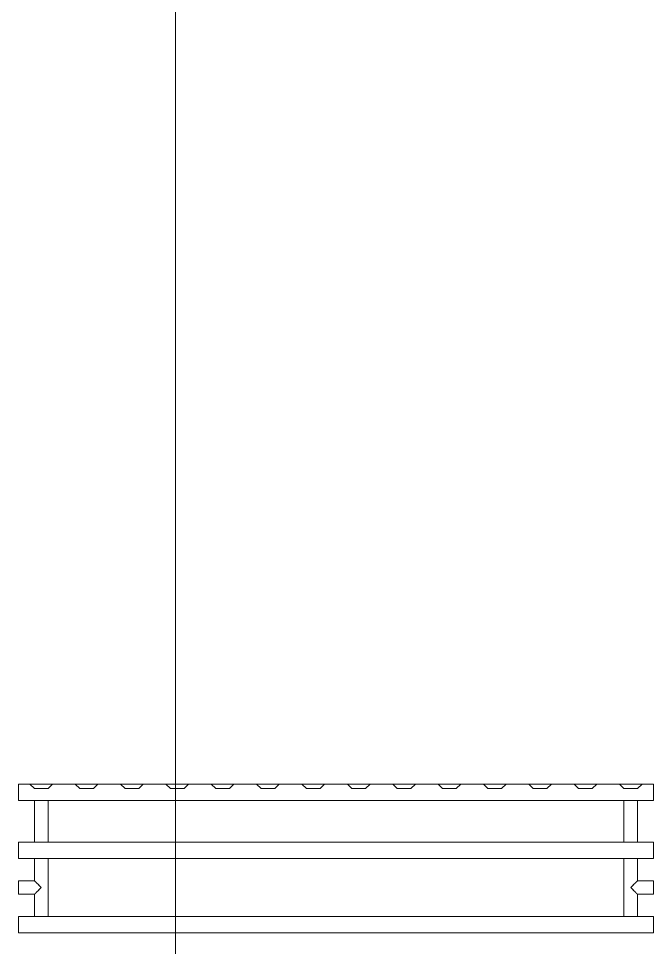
# Model space of a CAD drawing. Header units: millimetres. Extents: x -1113 to 415037, y -3642 to 28069.
# Drawn here: x 48352 to 49052, y 104 to 1128 of the extents above; entities that cross this region are included whole.
import ezdxf

# ---------------------------------------------------------------- set-up
doc = ezdxf.new("R2010")
doc.units = ezdxf.units.MM
doc.layers.add('0) Стена 3.93м', color=3, linetype='Continuous', lineweight=60)
doc.layers.add('Оси', color=7, linetype='Continuous', lineweight=9)
doc.layers.add('M-EQPM-1', color=7, linetype='Continuous', lineweight=9, true_color=0xb2b2b2)

# ---------------------------------------------------------------- blocks, each defined once
blk = doc.blocks.new('radiator_prado_classic_z_tip_30_po exemplyaru - Classic Z Тип 30-500-V227-Объем проектирования 1 этажа')
at = {"layer": 'M-EQPM-1'}
for p, q in [((0, 228), (0, 210)), ((700, 228), (0, 228)), ((0, 210), (0, 228)), ((0, 228), (12.5, 228)), ((12.5, 228), (37.5, 228)), ((37.5, 228), (12.5, 228)), ((12.5, 228), (37.5, 228)), ((12.5, 228), (17.5, 223)), ((12.5, 228), (17.5, 223)), ((32.5, 223), (37.5, 228)), ((37.5, 228), (32.5, 223)), ((37.5, 228), (62.5, 228)), ((62.5, 228), (87.5, 228)), ((87.5, 228), (62.5, 228)), ((62.5, 228), (87.5, 228)), ((62.5, 228), (67.5, 223)), ((62.5, 228), (67.5, 223)), ((82.5, 223), (87.5, 228)), ((87.5, 228), (82.5, 223)), ((87.5, 228), (112.5, 228)), ((112.5, 228), (137.5, 228)), ((137.5, 228), (112.5, 228)), ((112.5, 228), (137.5, 228)), ((112.5, 228), (117.5, 223)), ((112.5, 228), (117.5, 223)), ((132.5, 223), (137.5, 228)), ((137.5, 228), (132.5, 223)), ((137.5, 228), (162.5, 228)), ((162.5, 228), (187.5, 228)), ((187.5, 228), (162.5, 228)), ((162.5, 228), (187.5, 228)), ((162.5, 228), (167.5, 223)), ((162.5, 228), (167.5, 223)), ((182.5, 223), (187.5, 228)), ((187.5, 228), (182.5, 223)), ((187.5, 228), (212.5, 228)), ((212.5, 228), (237.5, 228)), ((237.5, 228), (212.5, 228)), ((212.5, 228), (237.5, 228)), ((212.5, 228), (217.5, 223)), ((212.5, 228), (217.5, 223)), ((232.5, 223), (237.5, 228)), ((237.5, 228), (232.5, 223)), ((237.5, 228), (262.5, 228)), ((262.5, 228), (287.5, 228)), ((287.5, 228), (262.5, 228)), ((262.5, 228), (287.5, 228)), ((262.5, 228), (267.5, 223)), ((262.5, 228), (267.5, 223)), ((282.5, 223), (287.5, 228)), ((287.5, 228), (282.5, 223)), ((287.5, 228), (312.5, 228)), ((312.5, 228), (337.5, 228)), ((337.5, 228), (312.5, 228)), ((312.5, 228), (337.5, 228)), ((312.5, 228), (317.5, 223)), ((312.5, 228), (317.5, 223)), ((332.5, 223), (337.5, 228)), ((337.5, 228), (332.5, 223)), ((337.5, 228), (362.5, 228)), ((362.5, 228), (387.5, 228)), ((387.5, 228), (362.5, 228)), ((362.5, 228), (387.5, 228)), ((362.5, 228), (367.5, 223)), ((362.5, 228), (367.5, 223)), ((382.5, 223), (387.5, 228)), ((387.5, 228), (382.5, 223)), ((387.9, 228), (412.5, 228)), ((412.5, 228), (437.5, 228)), ((437.5, 228), (412.5, 228)), ((412.5, 228), (437.5, 228)), ((412.5, 228), (417.5, 223)), ((412.5, 228), (417.5, 223)), ((432.5, 223), (437.5, 228)), ((437.5, 228), (432.5, 223)), ((437.5, 228), (462.5, 228)), ((462.5, 228), (487.5, 228)), ((487.5, 228), (462.5, 228)), ((462.5, 228), (487.5, 228)), ((462.5, 228), (467.5, 223)), ((462.5, 228), (467.5, 223)), ((482.5, 223), (487.5, 228)), ((487.5, 228), (482.5, 223)), ((487.5, 228), (512.5, 228)), ((512.5, 228), (537.5, 228)), ((537.5, 228), (512.5, 228)), ((512.5, 228), (537.5, 228)), ((512.5, 228), (517.5, 223)), ((512.5, 228), (517.5, 223)), ((532.5, 223), (537.5, 228)), ((537.5, 228), (532.5, 223)), ((537.5, 228), (562.5, 228)), ((562.5, 228), (587.5, 228)), ((587.5, 228), (562.5, 228)), ((562.5, 228), (587.5, 228)), ((562.5, 228), (567.5, 223)), ((562.5, 228), (567.5, 223)), ((582.5, 223), (587.5, 228)), ((587.5, 228), (582.5, 223)), ((587.5, 228), (612.5, 228)), ((612.5, 228), (637.5, 228)), ((637.5, 228), (612.5, 228)), ((612.5, 228), (637.5, 228)), ((612.5, 228), (617.5, 223)), ((617.5, 223), (612.5, 228)), ((632.5, 223), (637.5, 228)), ((637.5, 228), (632.5, 223)), ((637.5, 228), (662.5, 228)), ((662.5, 228), (687.5, 228)), ((687.5, 228), (662.5, 228)), ((662.5, 228), (687.5, 228)), ((662.5, 228), (667.5, 223)), ((662.5, 228), (667.5, 223)), ((682.5, 223), (687.5, 228)), ((687.5, 228), (682.5, 223)), ((687.5, 228), (700, 228)), ((700, 210), (700, 228)), ((700, 228), (700, 210)), ((32.5, 223), (17.5, 223)), ((17.5, 223), (32.5, 223)), ((82.5, 223), (67.5, 223)), ((67.5, 223), (82.5, 223)), ((132.5, 223), (117.5, 223)), ((117.5, 223), (132.5, 223)), ((182.5, 223), (167.5, 223)), ((167.5, 223), (182.5, 223)), ((232.5, 223), (217.5, 223)), ((217.5, 223), (232.5, 223)), ((282.5, 223), (267.5, 223)), ((267.5, 223), (282.5, 223)), ((332.5, 223), (317.5, 223)), ((317.5, 223), (332.5, 223)), ((382.5, 223), (367.5, 223)), ((367.5, 223), (382.5, 223)), ((432.5, 223), (417.5, 223)), ((417.5, 223), (432.5, 223)), ((482.5, 223), (467.5, 223)), ((467.5, 223), (482.5, 223)), ((532.5, 223), (517.5, 223)), ((517.5, 223), (532.5, 223)), ((582.5, 223), (567.5, 223)), ((567.5, 223), (582.5, 223)), ((632.5, 223), (617.5, 223)), ((617.5, 223), (632.5, 223)), ((682.5, 223), (667.5, 223)), ((667.5, 223), (682.5, 223)), ((0, 210), (700, 210)), ((17.8, 210), (0, 210)), ((17.5, 210), (17.5, 164)), ((17.5, 210), (17.5, 164)), ((17.8, 210), (17.5, 210)), ((17.5, 210), (17.8, 210)), ((17.8, 210), (17.5, 210)), ((17.5, 210), (32.5, 210)), ((32.2, 210), (17.8, 210)), ((17.8, 210), (30.3, 210)), ((23.1, 210), (17.8, 210)), ((26.9, 210), (23.1, 210)), ((30.3, 210), (26.9, 210)), ((30.3, 210), (32.2, 210)), ((32.2, 210), (30.3, 210)), ((32.5, 210), (32.2, 210)), ((32.2, 210), (32.5, 210)), ((32.5, 210), (32.2, 210)), ((667.8, 210), (32.2, 210)), ((32.5, 164), (32.5, 210)), ((32.5, 164), (32.5, 210)), ((667.5, 210), (667.5, 164)), ((667.5, 210), (667.5, 164)), ((667.8, 210), (667.5, 210)), ((667.5, 210), (682.5, 210)), ((667.8, 210), (667.5, 210)), ((667.5, 210), (667.8, 210)), ((676.9, 210), (667.8, 210)), ((682.2, 210), (667.8, 210)), ((667.8, 210), (668.5, 210)), ((668.5, 210), (671.2, 210)), ((671.2, 210), (675, 210)), ((675, 210), (678.7, 210)), ((682.2, 210), (676.9, 210)), ((678.7, 210), (682.2, 210)), ((682.5, 210), (682.2, 210)), ((682.5, 210), (682.2, 210)), ((682.2, 210), (682.5, 210)), ((700, 210), (682.2, 210)), ((682.5, 164), (682.5, 210)), ((682.5, 164), (682.5, 210)), ((700, 164), (0, 164)), ((0, 164), (0, 146)), ((0, 146), (0, 164)), ((0, 164), (17.8, 164)), ((17.8, 164), (17.5, 164)), ((17.5, 164), (17.8, 164)), ((17.8, 164), (17.5, 164)), ((17.5, 164), (32.5, 164)), ((32.2, 164), (17.8, 164)), ((17.8, 164), (23.1, 164)), ((32.2, 164), (17.8, 164)), ((23.1, 164), (32.2, 164)), ((32.5, 164), (32.2, 164)), ((32.2, 164), (32.5, 164)), ((32.5, 164), (32.2, 164)), ((32.2, 164), (667.8, 164)), ((667.8, 164), (667.5, 164)), ((667.5, 164), (682.5, 164)), ((667.8, 164), (667.5, 164)), ((667.5, 164), (667.8, 164)), ((681.5, 164), (667.8, 164)), ((682.2, 164), (667.8, 164)), ((667.8, 164), (682.2, 164)), ((682.2, 164), (681.5, 164)), ((682.5, 164), (682.2, 164)), ((682.5, 164), (682.2, 164)), ((682.2, 164), (682.5, 164)), ((682.2, 164), (700, 164)), ((700, 146), (700, 164)), ((700, 164), (700, 146)), ((0, 146), (700, 146)), ((18.5, 146), (0, 146)), ((17.5, 146), (17.5, 121.5)), ((17.5, 146), (17.5, 121.5)), ((17.5, 146), (18.5, 146)), ((18.5, 146), (17.5, 146)), ((17.5, 146), (18.5, 146)), ((32.5, 146), (17.5, 146)), ((18.5, 146), (32.2, 146)), ((19.7, 146), (18.5, 146)), ((18.5, 146), (19.7, 146)), ((23.1, 146), (19.7, 146)), ((19.7, 146), (23.1, 146)), ((32.2, 146), (23.1, 146)), ((23.1, 146), (32.2, 146)), ((32.2, 146), (32.5, 146)), ((32.5, 146), (32.2, 146)), ((32.2, 146), (32.5, 146)), ((667.8, 146), (32.2, 146)), ((32.5, 82), (32.5, 146)), ((32.5, 82), (32.5, 146)), ((667.5, 146), (667.5, 82)), ((667.5, 146), (667.5, 82)), ((667.5, 146), (667.8, 146)), ((682.5, 146), (667.5, 146)), ((667.5, 146), (667.8, 146)), ((667.8, 146), (667.5, 146)), ((667.8, 146), (671.2, 146)), ((667.8, 146), (681.5, 146)), ((671.2, 146), (667.8, 146)), ((671.2, 146), (681.5, 146)), ((675, 146), (671.2, 146)), ((681.5, 146), (675, 146)), ((681.5, 146), (682.5, 146)), ((681.5, 146), (682.5, 146)), ((682.5, 146), (681.5, 146)), ((700, 146), (681.5, 146)), ((682.5, 121.5), (682.5, 146)), ((682.5, 121.5), (682.5, 146)), ((17.5, 121.5), (0, 121.5)), ((17.5, 121.5), (0, 121.5)), ((0, 121.5), (0, 120.5)), ((0, 106.5), (0, 121.5)), ((0, 120.5), (0, 107.5)), ((0, 120.5), (0, 119.3)), ((0, 114), (0, 120.5)), ((0, 120.5), (0, 120.5)), ((0, 119.3), (0, 117.8)), ((0, 117.8), (0, 114)), ((0, 114), (0, 110.3)), ((0, 107.5), (0, 114)), ((700, 121.5), (682.5, 121.5)), ((700, 121.5), (682.5, 121.5)), ((700, 121.5), (700, 106.5)), ((700, 120.5), (700, 121.5)), ((700, 121.5), (700, 120.5)), ((700, 120.5), (700, 121.5)), ((700, 107.5), (700, 120.5)), ((700, 120.5), (700, 107.5)), ((700, 107.5), (700, 120.5)), ((0, 110.3), (0, 108.7)), ((0, 108.7), (0, 107.5)), ((0, 107.5), (0, 106.5)), ((0, 107.5), (0, 107.5)), ((0, 106.5), (17.5, 106.5)), ((0, 106.5), (17.5, 106.5)), ((17.5, 106.5), (17.5, 82)), ((17.5, 106.5), (17.5, 82)), ((682.5, 82), (682.5, 106.5)), ((682.5, 106.5), (700, 106.5)), ((682.5, 82), (682.5, 106.5)), ((682.5, 106.5), (700, 106.5)), ((700, 106.5), (700, 107.5)), ((700, 107.5), (700, 106.5)), ((700, 106.5), (700, 107.5)), ((700, 82), (0, 82)), ((0, 82), (0, 64)), ((0, 64), (0, 82)), ((0, 82), (18.5, 82)), ((18.5, 82), (17.5, 82)), ((17.5, 82), (18.5, 82)), ((18.5, 82), (17.5, 82)), ((17.5, 82), (32.5, 82)), ((32.2, 82), (18.5, 82)), ((18.5, 82), (23.1, 82)), ((31.5, 82), (18.5, 82)), ((23.1, 82), (26.9, 82)), ((26.9, 82), (32.2, 82)), ((32.2, 82), (31.5, 82)), ((32.5, 82), (32.2, 82)), ((32.2, 82), (32.5, 82)), ((32.5, 82), (32.2, 82)), ((32.2, 82), (667.8, 82)), ((667.8, 82), (667.5, 82)), ((667.5, 82), (682.5, 82)), ((667.8, 82), (667.5, 82)), ((667.5, 82), (667.8, 82)), ((675, 82), (667.8, 82)), ((681.5, 82), (667.8, 82)), ((667.8, 82), (680.3, 82)), ((681.5, 82), (675, 82)), ((680.3, 82), (681.5, 82)), ((682.5, 82), (681.5, 82)), ((682.5, 82), (681.5, 82)), ((681.5, 82), (682.5, 82)), ((681.5, 82), (700, 82)), ((700, 64), (700, 82)), ((700, 82), (700, 64)), ((700, 64), (0, 64)), ((0, 64), (700, 64))]:
    blk.add_line(p, q, dxfattribs=at)
for points, knots in [([(18.5, 120.5), (18.4, 120.6), (18.3, 120.7), (18.1, 120.9), (17.9, 121.1), (17.8, 121.2), (17.7, 121.3), (17.5, 121.5), (17.5, 121.5), (17.5, 121.5)], [0.7142857, 0.7142857, 0.7142857, 0.7142857, 0.75, 0.7857143, 0.8214286, 0.8571429, 0.8928571, 0.9285714, 1, 1, 1, 1]), ([(17.5, 121.5), (17.5, 121.5), (17.5, 121.5), (17.7, 121.3), (17.8, 121.2), (17.9, 121.1), (18.1, 120.9), (18.3, 120.7), (18.4, 120.6), (18.5, 120.5)], [0, 0, 0, 0, 0.0714286, 0.1071429, 0.1428571, 0.1785714, 0.2142857, 0.25, 0.2857143, 0.2857143, 0.2857143, 0.2857143]), ([(17.5, 121.5), (17.5, 121.5), (17.5, 121.5), (17.7, 121.3), (17.8, 121.2), (17.9, 121.1), (18.1, 120.9), (18.3, 120.7), (18.4, 120.6), (18.5, 120.5)], [0, 0, 0, 0, 0.0714286, 0.1071429, 0.1428571, 0.1785714, 0.2142857, 0.25, 0.2857143, 0.2857143, 0.2857143, 0.2857143]), ([(25, 114), (24.5, 114.5), (23.6, 115.4), (22.4, 116.6), (21.6, 117.4), (21.1, 117.9), (20.8, 118.2), (20.5, 118.5), (20.2, 118.8), (19.8, 119.1), (19.6, 119.4), (19.3, 119.7), (19, 120), (18.7, 120.3), (18.5, 120.5), (18.3, 120.7), (18.1, 120.9), (17.9, 121.1), (17.8, 121.2), (17.7, 121.3), (17.5, 121.5), (17.5, 121.5), (17.5, 121.5)], [0, 0, 0, 0, 0.142857, 0.285714, 0.357143, 0.392857, 0.428571, 0.464286, 0.5, 0.535714, 0.571429, 0.607143, 0.642857, 0.678571, 0.714286, 0.75, 0.785714, 0.821429, 0.857143, 0.892857, 0.928571, 1, 1, 1, 1]), ([(17.5, 106.5), (17.5, 106.5), (17.5, 106.5), (17.7, 106.7), (17.8, 106.8), (17.9, 106.9), (18.1, 107.1), (18.3, 107.3), (18.5, 107.5), (18.7, 107.7), (19, 108), (19.3, 108.3), (19.6, 108.6), (19.8, 108.9), (20.3, 109.3), (20.7, 109.7), (21.1, 110.1), (21.6, 110.6), (22.4, 111.4), (23.6, 112.6), (24.5, 113.5), (25, 114)], [0, 0, 0, 0, 0.071429, 0.107143, 0.142857, 0.178571, 0.214286, 0.25, 0.285714, 0.321429, 0.357143, 0.392857, 0.428571, 0.464286, 0.5, 0.571429, 0.607143, 0.642857, 0.714286, 0.857143, 1, 1, 1, 1]), ([(22.1, 116.9), (21.9, 117.1), (21.6, 117.4), (21.1, 117.9), (20.8, 118.2), (20.5, 118.5), (20.2, 118.8), (19.9, 119.2), (19.7, 119.3), (19.6, 119.4)], [0.2857143, 0.2857143, 0.2857143, 0.2857143, 0.3571429, 0.3928571, 0.4285714, 0.4642857, 0.5, 0.5357143, 0.5714286, 0.5714286, 0.5714286, 0.5714286]), ([(19.6, 119.4), (19.7, 119.3), (19.9, 119.2), (20.3, 118.7), (20.7, 118.3), (21.1, 117.9), (21.6, 117.4), (21.9, 117.1), (22.1, 116.9)], [0.4285714, 0.4285714, 0.4285714, 0.4285714, 0.4642857, 0.5, 0.5714286, 0.6071429, 0.6428571, 0.7142857, 0.7142857, 0.7142857, 0.7142857]), ([(19.6, 119.4), (19.7, 119.3), (19.8, 119.1), (20.3, 118.7), (20.7, 118.3), (21.1, 117.9), (21.6, 117.4), (21.9, 117.1), (22.1, 116.9)], [0.4285714, 0.4285714, 0.4285714, 0.4285714, 0.4642857, 0.5, 0.5714286, 0.6071429, 0.6428571, 0.7142857, 0.7142857, 0.7142857, 0.7142857]), ([(675, 114), (675.5, 114.5), (676.4, 115.4), (677.6, 116.6), (678.4, 117.4), (678.9, 117.9), (679.2, 118.2), (679.5, 118.5), (679.8, 118.8), (680.1, 119.2), (680.4, 119.4), (680.7, 119.7), (681, 120), (681.3, 120.3), (681.5, 120.5), (681.7, 120.7), (681.9, 120.9), (682.1, 121.1), (682.2, 121.2), (682.3, 121.3), (682.5, 121.5), (682.5, 121.5), (682.5, 121.5)], [0, 0, 0, 0, 0.142857, 0.285714, 0.357143, 0.392857, 0.428571, 0.464286, 0.5, 0.535714, 0.571429, 0.607143, 0.642857, 0.678571, 0.714286, 0.75, 0.785714, 0.821429, 0.857143, 0.892857, 0.928571, 1, 1, 1, 1]), ([(682.5, 106.5), (682.5, 106.5), (682.5, 106.5), (682.3, 106.7), (682.2, 106.8), (682.1, 106.9), (681.9, 107.1), (681.7, 107.3), (681.5, 107.5), (681.3, 107.7), (681, 108), (680.7, 108.3), (680.4, 108.6), (680.1, 108.8), (679.7, 109.3), (679.3, 109.7), (678.9, 110.1), (678.4, 110.6), (677.6, 111.4), (676.4, 112.6), (675.5, 113.5), (675, 114)], [0, 0, 0, 0, 0.071429, 0.107143, 0.142857, 0.178571, 0.214286, 0.25, 0.285714, 0.321429, 0.357143, 0.392857, 0.428571, 0.464286, 0.5, 0.571429, 0.607143, 0.642857, 0.714286, 0.857143, 1, 1, 1, 1]), ([(680.4, 119.4), (680.3, 119.3), (680.1, 119.2), (679.7, 118.7), (679.3, 118.3), (678.9, 117.9), (678.4, 117.4), (678.1, 117.1), (677.9, 116.9)], [0.4285714, 0.4285714, 0.4285714, 0.4285714, 0.4642857, 0.5, 0.5714286, 0.6071429, 0.6428571, 0.7142857, 0.7142857, 0.7142857, 0.7142857]), ([(680.4, 119.4), (680.3, 119.3), (680.1, 119.2), (679.7, 118.7), (679.3, 118.3), (678.9, 117.9), (678.4, 117.4), (678.1, 117.1), (677.9, 116.9)], [0.4285714, 0.4285714, 0.4285714, 0.4285714, 0.4642857, 0.5, 0.5714286, 0.6071429, 0.6428571, 0.7142857, 0.7142857, 0.7142857, 0.7142857]), ([(677.9, 116.9), (678.1, 117.1), (678.4, 117.4), (678.9, 117.9), (679.2, 118.2), (679.5, 118.5), (679.8, 118.8), (680.1, 119.2), (680.3, 119.3), (680.4, 119.4)], [0.2857143, 0.2857143, 0.2857143, 0.2857143, 0.3571429, 0.3928571, 0.4285714, 0.4642857, 0.5, 0.5357143, 0.5714286, 0.5714286, 0.5714286, 0.5714286]), ([(682.5, 121.5), (682.5, 121.5), (682.5, 121.5), (682.3, 121.3), (682.2, 121.2), (682.1, 121.1), (681.9, 120.9), (681.7, 120.7), (681.6, 120.6), (681.5, 120.5)], [0, 0, 0, 0, 0.0714286, 0.1071429, 0.1428571, 0.1785714, 0.2142857, 0.25, 0.2857143, 0.2857143, 0.2857143, 0.2857143]), ([(682.5, 121.5), (682.5, 121.5), (682.5, 121.5), (682.3, 121.3), (682.2, 121.2), (682.1, 121.1), (681.9, 120.9), (681.7, 120.7), (681.6, 120.6), (681.5, 120.5)], [0, 0, 0, 0, 0.0714286, 0.1071429, 0.1428571, 0.1785714, 0.2142857, 0.25, 0.2857143, 0.2857143, 0.2857143, 0.2857143]), ([(681.5, 120.5), (681.6, 120.6), (681.7, 120.7), (681.9, 120.9), (682.1, 121.1), (682.2, 121.2), (682.3, 121.3), (682.5, 121.5), (682.5, 121.5), (682.5, 121.5)], [0.7142857, 0.7142857, 0.7142857, 0.7142857, 0.75, 0.7857143, 0.8214286, 0.8571429, 0.8928571, 0.9285714, 1, 1, 1, 1]), ([(17.5, 106.5), (17.5, 106.5), (17.5, 106.5), (17.7, 106.7), (17.8, 106.8), (17.9, 106.9), (18.1, 107.1), (18.3, 107.3), (18.4, 107.4), (18.5, 107.5)], [0, 0, 0, 0, 0.0714286, 0.1071429, 0.1428571, 0.1785714, 0.2142857, 0.25, 0.2857143, 0.2857143, 0.2857143, 0.2857143]), ([(18.5, 107.5), (18.4, 107.4), (18.3, 107.3), (18.1, 107.1), (17.9, 106.9), (17.8, 106.8), (17.7, 106.7), (17.5, 106.5), (17.5, 106.5), (17.5, 106.5)], [0.7142857, 0.7142857, 0.7142857, 0.7142857, 0.75, 0.7857143, 0.8214286, 0.8571429, 0.8928571, 0.9285714, 1, 1, 1, 1]), ([(18.5, 107.5), (18.4, 107.4), (18.3, 107.3), (18.1, 107.1), (17.9, 106.9), (17.8, 106.8), (17.7, 106.7), (17.5, 106.5), (17.5, 106.5), (17.5, 106.5)], [0.7142857, 0.7142857, 0.7142857, 0.7142857, 0.75, 0.7857143, 0.8214286, 0.8571429, 0.8928571, 0.9285714, 1, 1, 1, 1]), ([(19.6, 108.6), (19.7, 108.7), (19.9, 108.8), (20.3, 109.3), (20.7, 109.7), (21.1, 110.1), (21.6, 110.6), (21.9, 110.9), (22.1, 111.1)], [0.4285714, 0.4285714, 0.4285714, 0.4285714, 0.4642857, 0.5, 0.5714286, 0.6071429, 0.6428571, 0.7142857, 0.7142857, 0.7142857, 0.7142857]), ([(22.1, 111.1), (21.9, 110.9), (21.6, 110.6), (21.1, 110.1), (20.8, 109.8), (20.5, 109.5), (20.2, 109.2), (19.9, 108.8), (19.7, 108.7), (19.6, 108.6)], [0.2857143, 0.2857143, 0.2857143, 0.2857143, 0.3571429, 0.3928571, 0.4285714, 0.4642857, 0.5, 0.5357143, 0.5714286, 0.5714286, 0.5714286, 0.5714286]), ([(22.1, 111.1), (21.9, 110.9), (21.6, 110.6), (21.1, 110.1), (20.8, 109.8), (20.5, 109.5), (20.2, 109.2), (19.8, 108.9), (19.7, 108.7), (19.6, 108.6)], [0.2857143, 0.2857143, 0.2857143, 0.2857143, 0.3571429, 0.3928571, 0.4285714, 0.4642857, 0.5, 0.5357143, 0.5714286, 0.5714286, 0.5714286, 0.5714286]), ([(677.9, 111.1), (678.1, 110.9), (678.4, 110.6), (678.9, 110.1), (679.2, 109.8), (679.5, 109.5), (679.8, 109.2), (680.1, 108.8), (680.3, 108.7), (680.4, 108.6)], [0.2857143, 0.2857143, 0.2857143, 0.2857143, 0.3571429, 0.3928571, 0.4285714, 0.4642857, 0.5, 0.5357143, 0.5714286, 0.5714286, 0.5714286, 0.5714286]), ([(677.9, 111.1), (678.1, 110.9), (678.4, 110.6), (678.9, 110.1), (679.1, 109.9), (679.2, 109.8)], [0.2857143, 0.2857143, 0.2857143, 0.2857143, 0.3571429, 0.3928571, 0.4285714, 0.4285714, 0.4285714, 0.4285714]), ([(680.4, 108.6), (680.3, 108.7), (680.1, 108.8), (679.7, 109.3), (679.3, 109.7), (678.9, 110.1), (678.4, 110.6), (678.1, 110.9), (677.9, 111.1)], [0.4285714, 0.4285714, 0.4285714, 0.4285714, 0.4642857, 0.5, 0.5714286, 0.6071429, 0.6428571, 0.7142857, 0.7142857, 0.7142857, 0.7142857]), ([(681.5, 107.5), (681.6, 107.4), (681.7, 107.3), (681.9, 107.1), (682.1, 106.9), (682.2, 106.8), (682.3, 106.7), (682.5, 106.5), (682.5, 106.5), (682.5, 106.5)], [0.7142857, 0.7142857, 0.7142857, 0.7142857, 0.75, 0.7857143, 0.8214286, 0.8571429, 0.8928571, 0.9285714, 1, 1, 1, 1]), ([(681.5, 107.5), (681.6, 107.4), (681.7, 107.3), (681.9, 107.1), (682.1, 106.9), (682.2, 106.8), (682.3, 106.7), (682.5, 106.5), (682.5, 106.5), (682.5, 106.5)], [0.7142857, 0.7142857, 0.7142857, 0.7142857, 0.75, 0.7857143, 0.8214286, 0.8571429, 0.8928571, 0.9285714, 1, 1, 1, 1]), ([(682.5, 106.5), (682.5, 106.5), (682.5, 106.5), (682.3, 106.7), (682.2, 106.8), (682.1, 106.9), (681.9, 107.1), (681.7, 107.3), (681.6, 107.4), (681.5, 107.5)], [0, 0, 0, 0, 0.0714286, 0.1071429, 0.1428571, 0.1785714, 0.2142857, 0.25, 0.2857143, 0.2857143, 0.2857143, 0.2857143])]:
    blk.add_open_spline(points, degree=3, knots=knots, dxfattribs=at)
for points in [[(19.6, 119.4), (19.5, 119.5), (19.3, 119.7), (19, 120), (18.7, 120.3), (18.6, 120.4), (18.5, 120.5)], [(18.5, 120.5), (18.6, 120.4), (18.7, 120.3), (19, 120), (19.3, 119.7), (19.5, 119.5), (19.6, 119.4)], [(18.5, 120.5), (18.6, 120.4), (18.7, 120.3), (19, 120), (19.3, 119.7), (19.5, 119.5), (19.6, 119.4)], [(25, 114), (24.5, 114.5), (23.6, 115.4), (22.6, 116.4), (22.1, 116.9)], [(22.1, 116.9), (22.6, 116.4), (23.6, 115.4), (24.5, 114.5), (25, 114)], [(22.1, 116.9), (22.6, 116.4), (23.6, 115.4), (24.5, 114.5), (25, 114)], [(22.1, 111.1), (22.6, 111.6), (23.6, 112.6), (24.5, 113.5), (25, 114)], [(25, 114), (24.5, 113.5), (23.6, 112.6), (22.6, 111.6), (22.1, 111.1)], [(25, 114), (24.5, 113.5), (23.6, 112.6), (22.6, 111.6), (22.1, 111.1)], [(677.9, 116.9), (677.4, 116.4), (676.4, 115.4), (675.5, 114.5), (675, 114)], [(677.9, 116.9), (677.4, 116.4), (676.4, 115.4), (675.5, 114.5), (675, 114)], [(675, 114), (675.5, 114.5), (676.4, 115.4), (677.4, 116.4), (677.9, 116.9)], [(675, 114), (675.5, 113.5), (676.4, 112.6), (677.4, 111.6), (677.9, 111.1)], [(675, 114), (675.5, 113.5), (676.4, 112.6), (677.4, 111.6), (677.9, 111.1)], [(677.9, 111.1), (677.4, 111.6), (676.4, 112.6), (675.5, 113.5), (675, 114)], [(681.5, 120.5), (681.4, 120.4), (681.3, 120.3), (681, 120), (680.7, 119.7), (680.5, 119.5), (680.4, 119.4)], [(681.5, 120.5), (681.4, 120.4), (681.3, 120.3), (681, 120), (680.7, 119.7), (680.5, 119.5), (680.4, 119.4)], [(680.4, 119.4), (680.5, 119.5), (680.7, 119.7), (681, 120), (681.3, 120.3), (681.4, 120.4), (681.5, 120.5)], [(18.5, 107.5), (18.6, 107.6), (18.7, 107.7), (19, 108), (19.3, 108.3), (19.5, 108.5), (19.6, 108.6)], [(19.6, 108.6), (19.5, 108.5), (19.3, 108.3), (19, 108), (18.7, 107.7), (18.6, 107.6), (18.5, 107.5)], [(19.6, 108.6), (19.5, 108.5), (19.3, 108.3), (19, 108), (18.7, 107.7), (18.6, 107.6), (18.5, 107.5)], [(679.2, 109.8), (679.3, 109.7), (679.5, 109.5), (679.8, 109.2), (680.1, 108.8), (680.3, 108.7), (680.4, 108.6)], [(680.4, 108.6), (680.5, 108.5), (680.7, 108.3), (681, 108), (681.3, 107.7), (681.4, 107.6), (681.5, 107.5)], [(680.4, 108.6), (680.5, 108.5), (680.7, 108.3), (681, 108), (681.3, 107.7), (681.4, 107.6), (681.5, 107.5)], [(681.5, 107.5), (681.4, 107.6), (681.3, 107.7), (681, 108), (680.7, 108.3), (680.5, 108.5), (680.4, 108.6)]]:
    blk.add_open_spline(points, degree=3, dxfattribs=at)
blk = doc.blocks.new('1floor')
at = {"layer": 'Оси'}
blk.add_line((48460, -623.5), (48460, 4376.5), dxfattribs=at)
at = {"layer": 'M-EQPM-1'}
blk.add_blockref('radiator_prado_classic_z_tip_30_po exemplyaru - Classic Z Тип 30-500-V227-Объем проектирования 1 этажа', (48287, 192), dxfattribs=at)

msp = doc.modelspace()

# ---------------------------------------------------------------- block references
at = {"layer": '0) Стена 3.93м'}
msp.add_blockref('1floor', (64.7, -136.1), dxfattribs=at)

doc.saveas('drawing.dxf')
